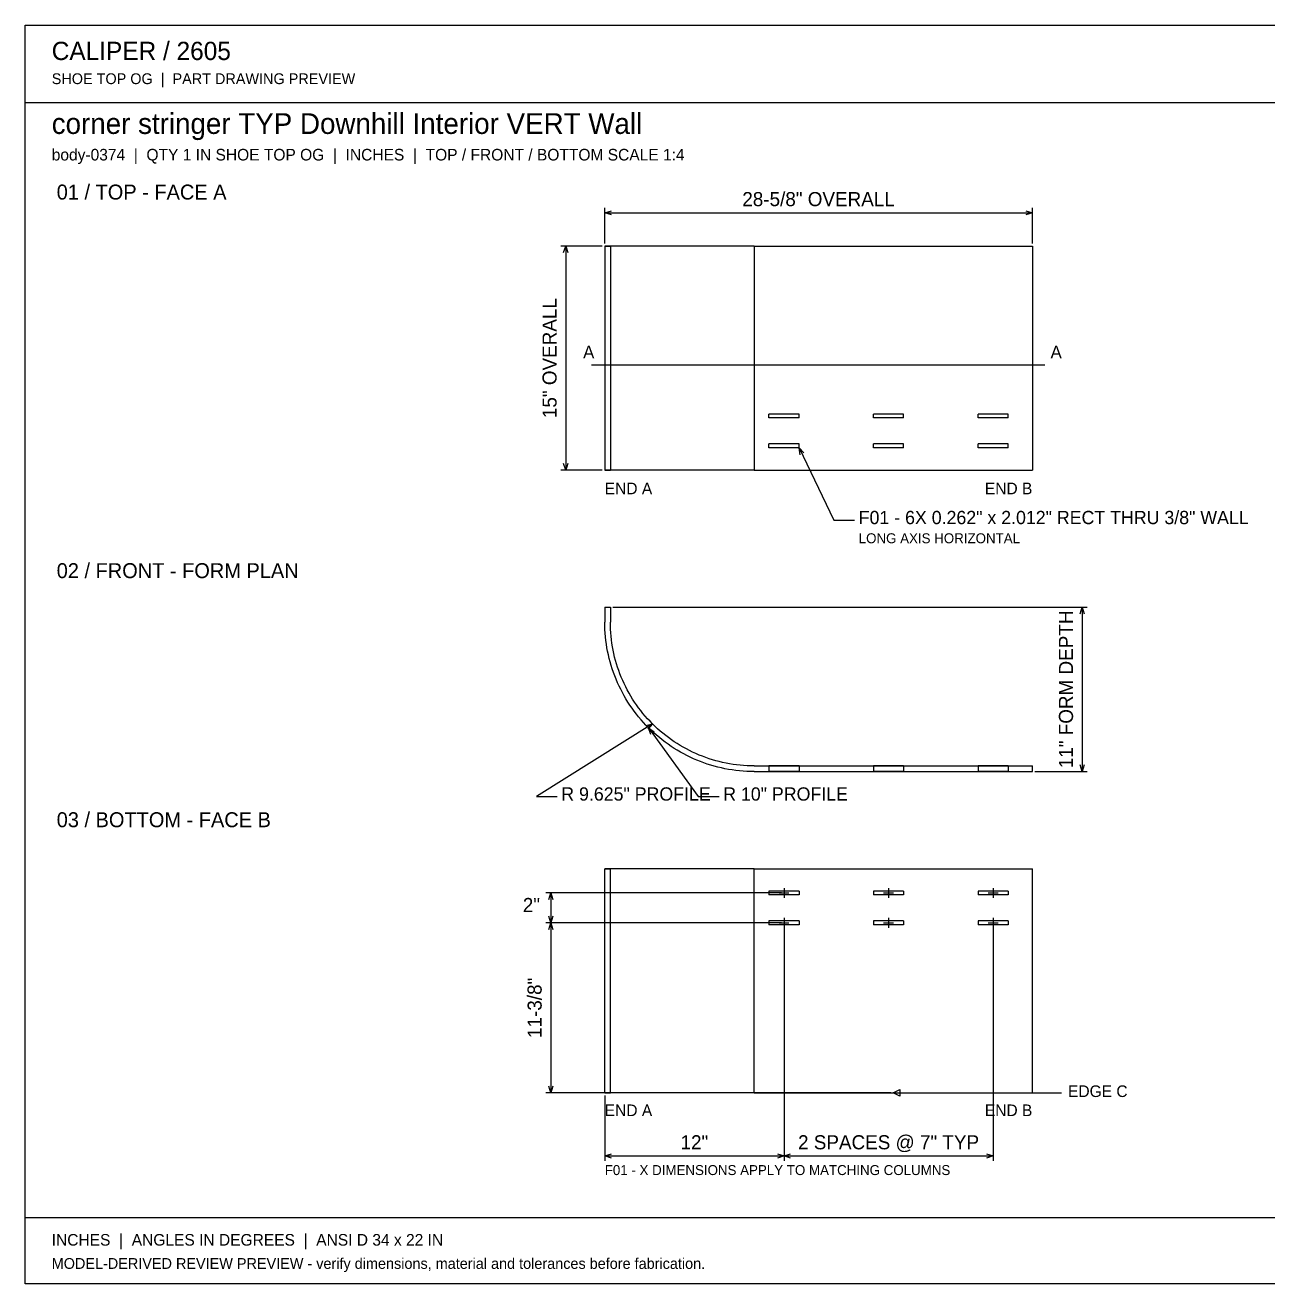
# Model space of a CAD drawing. Header units: inches. Extents: x 2 to 134, y 2 to 86.
# Drawn here: x 1.9 to 85.1, y 1.9 to 86.1 of the extents above; entities that cross this region are included whole.
import ezdxf
from ezdxf.enums import TextEntityAlignment as Align

# ---------------------------------------------------------------- set-up
doc = ezdxf.new("R2010")
doc.units = ezdxf.units.IN
doc.header["$MEASUREMENT"] = 0

msp = doc.modelspace()

# ---------------------------------------------------------------- linework, layer by layer
at = {"layer": 'ANNOTATION'}
for p, q in [((40.687, 71.5), (40.687, 73.889)), ((40.687, 73.556), (41.132, 73.694)), ((40.687, 73.556), (69.312, 73.556)), ((41.132, 73.417), (40.687, 73.556)), ((68.868, 73.694), (69.312, 73.556)), ((69.312, 73.556), (68.868, 73.417)), ((69.312, 71.5), (69.312, 73.889)), ((40.521, 71.333), (37.743, 71.333)), ((37.937, 70.889), (38.076, 71.333)), ((38.076, 71.333), (38.076, 56.333)), ((38.076, 71.333), (38.215, 70.889)), ((39.799, 63.383), (70.146, 63.383)), ((53.693, 57.827), (56.021, 53)), ((53.761, 57.367), (53.693, 57.827)), ((53.693, 57.827), (54.012, 57.487)), ((38.076, 56.333), (37.937, 56.778)), ((38.215, 56.778), (38.076, 56.333)), ((40.521, 56.333), (37.743, 56.333)), ((56.021, 53), (57.41, 53)), ((41.229, 47.167), (72.979, 47.167)), ((72.507, 46.722), (72.646, 47.167)), ((72.646, 47.167), (72.646, 36.167)), ((72.646, 47.167), (72.785, 46.722)), ((43.882, 39.361), (36.111, 34.5)), ((43.431, 39.243), (43.882, 39.361)), ((43.882, 39.361), (43.578, 39.007)), ((43.616, 39.096), (46.95, 34.5)), ((43.765, 38.654), (43.616, 39.096)), ((43.616, 39.096), (43.99, 38.817)), ((72.646, 36.167), (72.507, 36.611)), ((72.785, 36.611), (72.646, 36.167)), ((69.479, 36.167), (72.979, 36.167)), ((36.111, 34.5), (37.5, 34.5)), ((46.95, 34.5), (48.339, 34.5)), ((52.521, 28.042), (36.743, 28.042)), ((36.937, 27.597), (37.076, 28.042)), ((37.076, 28.042), (37.076, 26.042)), ((37.076, 28.042), (37.215, 27.597)), ((52.354, 28.042), (53.021, 28.042)), ((52.687, 28.375), (52.687, 27.708)), ((59.354, 28.042), (60.021, 28.042)), ((59.687, 28.375), (59.687, 27.708)), ((66.354, 28.042), (67.021, 28.042)), ((66.687, 28.375), (66.687, 27.708)), ((37.076, 26.042), (36.937, 26.486)), ((37.215, 26.486), (37.076, 26.042)), ((52.687, 26.375), (52.687, 25.708)), ((59.687, 26.375), (59.687, 25.708)), ((66.687, 26.375), (66.687, 25.708)), ((52.521, 26.042), (36.743, 26.042)), ((52.521, 26.042), (36.743, 26.042)), ((36.937, 25.597), (37.076, 26.042)), ((37.076, 26.042), (37.076, 14.667)), ((37.076, 26.042), (37.215, 25.597)), ((52.354, 26.042), (53.021, 26.042)), ((52.687, 25.875), (52.687, 10.111)), ((52.687, 25.875), (52.687, 10.111)), ((59.354, 26.042), (60.021, 26.042)), ((66.354, 26.042), (67.021, 26.042)), ((66.687, 25.875), (66.687, 10.111)), ((59.833, 14.667), (36.743, 14.667)), ((37.076, 14.667), (36.937, 15.111)), ((37.215, 15.111), (37.076, 14.667)), ((40.687, 14.5), (40.687, 10.111)), ((60, 14.667), (60.444, 14.889)), ((60, 14.667), (71.257, 14.667)), ((60.444, 14.444), (60, 14.667)), ((60.444, 14.889), (60.444, 14.444)), ((40.687, 10.444), (41.132, 10.583)), ((40.687, 10.444), (52.687, 10.444)), ((41.132, 10.306), (40.687, 10.444)), ((52.243, 10.583), (52.687, 10.444)), ((52.687, 10.444), (52.243, 10.306)), ((52.687, 10.444), (53.132, 10.583)), ((52.687, 10.444), (66.687, 10.444)), ((53.132, 10.306), (52.687, 10.444)), ((66.243, 10.583), (66.687, 10.444)), ((66.687, 10.444), (66.243, 10.306))]:
    msp.add_line(p, q, dxfattribs=at)
at = {"layer": 'OUTLINE'}
for p, q in [((1.889, 86.111), (134.111, 86.111)), ((1.889, 1.889), (1.889, 86.111)), ((1.889, 80.944), (134.111, 80.944)), ((40.691, 71.333), (40.687, 71.333)), ((40.687, 71.333), (40.687, 56.333)), ((40.687, 71.333), (41.062, 71.333)), ((40.687, 71.333), (40.687, 56.333)), ((40.7, 71.333), (40.691, 71.333)), ((40.715, 71.333), (40.7, 71.333)), ((40.736, 71.333), (40.715, 71.333)), ((40.763, 71.333), (40.736, 71.333)), ((40.796, 71.333), (40.763, 71.333)), ((40.835, 71.333), (40.796, 71.333)), ((40.88, 71.333), (40.835, 71.333)), ((40.93, 71.333), (40.88, 71.333)), ((40.987, 71.333), (40.93, 71.333)), ((41.05, 71.333), (40.987, 71.333)), ((41.118, 71.333), (41.05, 71.333)), ((41.062, 71.333), (41.062, 56.333)), ((41.065, 71.333), (41.062, 71.333)), ((41.062, 71.333), (41.062, 56.333)), ((41.074, 71.333), (41.065, 71.333)), ((41.089, 71.333), (41.074, 71.333)), ((41.109, 71.333), (41.089, 71.333)), ((41.135, 71.333), (41.109, 71.333)), ((41.192, 71.333), (41.118, 71.333)), ((41.167, 71.333), (41.135, 71.333)), ((41.204, 71.333), (41.167, 71.333)), ((41.272, 71.333), (41.192, 71.333)), ((41.247, 71.333), (41.204, 71.333)), ((41.296, 71.333), (41.247, 71.333)), ((41.358, 71.333), (41.272, 71.333)), ((41.351, 71.333), (41.296, 71.333)), ((41.411, 71.333), (41.351, 71.333)), ((41.449, 71.333), (41.358, 71.333)), ((41.477, 71.333), (41.411, 71.333)), ((41.545, 71.333), (41.449, 71.333)), ((41.548, 71.333), (41.477, 71.333)), ((41.648, 71.333), (41.545, 71.333)), ((41.625, 71.333), (41.548, 71.333)), ((41.707, 71.333), (41.625, 71.333)), ((41.755, 71.333), (41.648, 71.333)), ((41.795, 71.333), (41.707, 71.333)), ((41.868, 71.333), (41.755, 71.333)), ((41.888, 71.333), (41.795, 71.333)), ((41.987, 71.333), (41.868, 71.333)), ((41.987, 71.333), (41.888, 71.333)), ((42.09, 71.333), (41.987, 71.333)), ((42.11, 71.333), (41.987, 71.333)), ((42.199, 71.333), (42.09, 71.333)), ((42.239, 71.333), (42.11, 71.333)), ((42.313, 71.333), (42.199, 71.333)), ((42.373, 71.333), (42.239, 71.333)), ((42.432, 71.333), (42.313, 71.333)), ((42.512, 71.333), (42.373, 71.333)), ((42.556, 71.333), (42.432, 71.333)), ((42.655, 71.333), (42.512, 71.333)), ((42.685, 71.333), (42.556, 71.333)), ((42.804, 71.333), (42.655, 71.333)), ((42.818, 71.333), (42.685, 71.333)), ((42.957, 71.333), (42.804, 71.333)), ((42.957, 71.333), (42.818, 71.333)), ((43.1, 71.333), (42.957, 71.333)), ((43.115, 71.333), (42.957, 71.333)), ((43.247, 71.333), (43.1, 71.333)), ((43.278, 71.333), (43.115, 71.333)), ((43.399, 71.333), (43.247, 71.333)), ((43.445, 71.333), (43.278, 71.333)), ((43.556, 71.333), (43.399, 71.333)), ((43.616, 71.333), (43.445, 71.333)), ((43.717, 71.333), (43.556, 71.333)), ((43.792, 71.333), (43.616, 71.333)), ((43.882, 71.333), (43.717, 71.333)), ((43.972, 71.333), (43.792, 71.333)), ((44.051, 71.333), (43.882, 71.333)), ((44.156, 71.333), (43.972, 71.333)), ((44.224, 71.333), (44.051, 71.333)), ((44.344, 71.333), (44.156, 71.333)), ((44.401, 71.333), (44.224, 71.333)), ((44.535, 71.333), (44.344, 71.333)), ((44.581, 71.333), (44.401, 71.333)), ((44.731, 71.333), (44.535, 71.333)), ((44.766, 71.333), (44.581, 71.333)), ((44.929, 71.333), (44.731, 71.333)), ((44.954, 71.333), (44.766, 71.333)), ((45.132, 71.333), (44.929, 71.333)), ((45.145, 71.333), (44.954, 71.333)), ((45.338, 71.333), (45.132, 71.333)), ((45.34, 71.333), (45.145, 71.333)), ((45.546, 71.333), (45.338, 71.333)), ((45.538, 71.333), (45.34, 71.333)), ((45.739, 71.333), (45.538, 71.333)), ((45.759, 71.333), (45.546, 71.333)), ((45.943, 71.333), (45.739, 71.333)), ((45.974, 71.333), (45.759, 71.333)), ((46.15, 71.333), (45.943, 71.333)), ((46.191, 71.333), (45.974, 71.333)), ((46.36, 71.333), (46.15, 71.333)), ((46.412, 71.333), (46.191, 71.333)), ((46.572, 71.333), (46.36, 71.333)), ((46.635, 71.333), (46.412, 71.333)), ((46.787, 71.333), (46.572, 71.333)), ((46.861, 71.333), (46.635, 71.333)), ((47.004, 71.333), (46.787, 71.333)), ((47.089, 71.333), (46.861, 71.333)), ((47.224, 71.333), (47.004, 71.333)), ((47.319, 71.333), (47.089, 71.333)), ((47.445, 71.333), (47.224, 71.333)), ((47.551, 71.333), (47.319, 71.333)), ((47.668, 71.333), (47.445, 71.333)), ((47.785, 71.333), (47.551, 71.333)), ((47.894, 71.333), (47.668, 71.333)), ((48.02, 71.333), (47.785, 71.333)), ((48.12, 71.333), (47.894, 71.333)), ((48.258, 71.333), (48.02, 71.333)), ((48.349, 71.333), (48.12, 71.333)), ((48.496, 71.333), (48.258, 71.333)), ((48.579, 71.333), (48.349, 71.333)), ((48.737, 71.333), (48.496, 71.333)), ((48.81, 71.333), (48.579, 71.333)), ((48.978, 71.333), (48.737, 71.333)), ((49.042, 71.333), (48.81, 71.333)), ((49.22, 71.333), (48.978, 71.333)), ((49.275, 71.333), (49.042, 71.333)), ((49.463, 71.333), (49.22, 71.333)), ((49.509, 71.333), (49.275, 71.333)), ((49.707, 71.333), (49.463, 71.333)), ((49.744, 71.333), (49.509, 71.333)), ((49.952, 71.333), (49.707, 71.333)), ((49.979, 71.333), (49.744, 71.333)), ((50.197, 71.333), (49.952, 71.333)), ((50.215, 71.333), (49.979, 71.333)), ((50.442, 71.333), (50.197, 71.333)), ((50.451, 71.333), (50.215, 71.333)), ((50.687, 71.333), (50.442, 71.333)), ((50.687, 71.333), (50.451, 71.333)), ((50.687, 71.333), (50.687, 56.333)), ((50.687, 71.333), (50.687, 56.333)), ((50.687, 71.333), (69.312, 71.333)), ((50.687, 71.333), (69.312, 71.333)), ((69.312, 71.333), (69.312, 56.333)), ((69.312, 71.333), (69.312, 56.333)), ((53.693, 60.089), (51.681, 60.089)), ((51.681, 59.827), (51.681, 60.089)), ((51.681, 59.827), (51.681, 60.089)), ((53.693, 60.089), (51.681, 60.089)), ((53.693, 59.827), (51.681, 59.827)), ((53.693, 59.827), (51.681, 59.827)), ((53.693, 59.827), (53.693, 60.089)), ((53.693, 59.827), (53.693, 60.089)), ((58.682, 59.827), (58.682, 60.089)), ((58.682, 59.827), (58.682, 60.089)), ((60.694, 60.089), (58.682, 60.089)), ((60.694, 60.089), (58.682, 60.089)), ((60.694, 59.827), (58.682, 59.827)), ((60.694, 59.827), (58.682, 59.827)), ((60.694, 59.827), (60.694, 60.089)), ((60.694, 59.827), (60.694, 60.089)), ((67.694, 60.089), (65.681, 60.089)), ((65.681, 59.827), (65.681, 60.089)), ((65.681, 59.827), (65.681, 60.089)), ((67.694, 60.089), (65.681, 60.089)), ((67.694, 59.827), (65.681, 59.827)), ((67.694, 59.827), (65.681, 59.827)), ((67.694, 59.827), (67.694, 60.089)), ((67.694, 59.827), (67.694, 60.089)), ((53.693, 58.089), (51.681, 58.089)), ((53.693, 58.089), (51.681, 58.089)), ((51.681, 57.827), (51.681, 58.089)), ((51.681, 57.827), (51.681, 58.089)), ((53.693, 57.827), (51.681, 57.827)), ((53.693, 57.827), (51.681, 57.827)), ((53.693, 57.827), (53.693, 58.089)), ((53.693, 57.827), (53.693, 58.089)), ((60.694, 58.089), (58.682, 58.089)), ((58.682, 57.827), (58.682, 58.089)), ((58.682, 57.827), (58.682, 58.089)), ((60.694, 58.089), (58.682, 58.089)), ((60.694, 57.827), (58.682, 57.827)), ((60.694, 57.827), (58.682, 57.827)), ((60.694, 57.827), (60.694, 58.089)), ((60.694, 57.827), (60.694, 58.089)), ((67.694, 58.089), (65.681, 58.089)), ((65.681, 57.827), (65.681, 58.089)), ((67.694, 58.089), (65.681, 58.089)), ((65.681, 57.827), (65.681, 58.089)), ((67.694, 57.827), (65.681, 57.827)), ((67.694, 57.827), (65.681, 57.827)), ((67.694, 57.827), (67.694, 58.089)), ((67.694, 57.827), (67.694, 58.089)), ((40.687, 56.333), (41.062, 56.333)), ((40.691, 56.333), (40.687, 56.333)), ((40.7, 56.333), (40.691, 56.333)), ((40.715, 56.333), (40.7, 56.333)), ((40.736, 56.333), (40.715, 56.333)), ((40.763, 56.333), (40.736, 56.333)), ((40.796, 56.333), (40.763, 56.333)), ((40.835, 56.333), (40.796, 56.333)), ((40.88, 56.333), (40.835, 56.333)), ((40.93, 56.333), (40.88, 56.333)), ((40.987, 56.333), (40.93, 56.333)), ((41.05, 56.333), (40.987, 56.333)), ((41.118, 56.333), (41.05, 56.333)), ((41.065, 56.333), (41.062, 56.333)), ((41.074, 56.333), (41.065, 56.333)), ((41.089, 56.333), (41.074, 56.333)), ((41.109, 56.333), (41.089, 56.333)), ((41.135, 56.333), (41.109, 56.333)), ((41.192, 56.333), (41.118, 56.333)), ((41.167, 56.333), (41.135, 56.333)), ((41.204, 56.333), (41.167, 56.333)), ((41.272, 56.333), (41.192, 56.333)), ((41.247, 56.333), (41.204, 56.333)), ((41.296, 56.333), (41.247, 56.333)), ((41.358, 56.333), (41.272, 56.333)), ((41.351, 56.333), (41.296, 56.333)), ((41.411, 56.333), (41.351, 56.333)), ((41.449, 56.333), (41.358, 56.333)), ((41.477, 56.333), (41.411, 56.333)), ((41.545, 56.333), (41.449, 56.333)), ((41.548, 56.333), (41.477, 56.333)), ((41.648, 56.333), (41.545, 56.333)), ((41.625, 56.333), (41.548, 56.333)), ((41.707, 56.333), (41.625, 56.333)), ((41.755, 56.333), (41.648, 56.333)), ((41.795, 56.333), (41.707, 56.333)), ((41.868, 56.333), (41.755, 56.333)), ((41.888, 56.333), (41.795, 56.333)), ((41.987, 56.333), (41.868, 56.333)), ((41.987, 56.333), (41.888, 56.333)), ((42.09, 56.333), (41.987, 56.333)), ((42.11, 56.333), (41.987, 56.333)), ((42.199, 56.333), (42.09, 56.333)), ((42.239, 56.333), (42.11, 56.333)), ((42.313, 56.333), (42.199, 56.333)), ((42.373, 56.333), (42.239, 56.333)), ((42.432, 56.333), (42.313, 56.333)), ((42.512, 56.333), (42.373, 56.333)), ((42.556, 56.333), (42.432, 56.333)), ((42.655, 56.333), (42.512, 56.333)), ((42.685, 56.333), (42.556, 56.333)), ((42.804, 56.333), (42.655, 56.333)), ((42.818, 56.333), (42.685, 56.333)), ((42.957, 56.333), (42.804, 56.333)), ((42.957, 56.333), (42.818, 56.333)), ((43.1, 56.333), (42.957, 56.333)), ((43.115, 56.333), (42.957, 56.333)), ((43.247, 56.333), (43.1, 56.333)), ((43.278, 56.333), (43.115, 56.333)), ((43.399, 56.333), (43.247, 56.333)), ((43.445, 56.333), (43.278, 56.333)), ((43.556, 56.333), (43.399, 56.333)), ((43.616, 56.333), (43.445, 56.333)), ((43.717, 56.333), (43.556, 56.333)), ((43.792, 56.333), (43.616, 56.333)), ((43.882, 56.333), (43.717, 56.333)), ((43.972, 56.333), (43.792, 56.333)), ((44.051, 56.333), (43.882, 56.333)), ((44.156, 56.333), (43.972, 56.333)), ((44.224, 56.333), (44.051, 56.333)), ((44.344, 56.333), (44.156, 56.333)), ((44.401, 56.333), (44.224, 56.333)), ((44.535, 56.333), (44.344, 56.333)), ((44.581, 56.333), (44.401, 56.333)), ((44.731, 56.333), (44.535, 56.333)), ((44.766, 56.333), (44.581, 56.333)), ((44.929, 56.333), (44.731, 56.333)), ((44.954, 56.333), (44.766, 56.333)), ((45.132, 56.333), (44.929, 56.333)), ((45.145, 56.333), (44.954, 56.333)), ((45.338, 56.333), (45.132, 56.333)), ((45.34, 56.333), (45.145, 56.333)), ((45.546, 56.333), (45.338, 56.333)), ((45.538, 56.333), (45.34, 56.333)), ((45.739, 56.333), (45.538, 56.333)), ((45.759, 56.333), (45.546, 56.333)), ((45.943, 56.333), (45.739, 56.333)), ((45.974, 56.333), (45.759, 56.333)), ((46.15, 56.333), (45.943, 56.333)), ((46.191, 56.333), (45.974, 56.333)), ((46.36, 56.333), (46.15, 56.333)), ((46.412, 56.333), (46.191, 56.333)), ((46.572, 56.333), (46.36, 56.333)), ((46.635, 56.333), (46.412, 56.333)), ((46.787, 56.333), (46.572, 56.333)), ((46.861, 56.333), (46.635, 56.333)), ((47.004, 56.333), (46.787, 56.333)), ((47.089, 56.333), (46.861, 56.333)), ((47.224, 56.333), (47.004, 56.333)), ((47.319, 56.333), (47.089, 56.333)), ((47.445, 56.333), (47.224, 56.333)), ((47.551, 56.333), (47.319, 56.333)), ((47.668, 56.333), (47.445, 56.333)), ((47.785, 56.333), (47.551, 56.333)), ((47.894, 56.333), (47.668, 56.333)), ((48.02, 56.333), (47.785, 56.333)), ((48.12, 56.333), (47.894, 56.333)), ((48.258, 56.333), (48.02, 56.333)), ((48.349, 56.333), (48.12, 56.333)), ((48.496, 56.333), (48.258, 56.333)), ((48.579, 56.333), (48.349, 56.333)), ((48.737, 56.333), (48.496, 56.333)), ((48.81, 56.333), (48.579, 56.333)), ((48.978, 56.333), (48.737, 56.333)), ((49.042, 56.333), (48.81, 56.333)), ((49.22, 56.333), (48.978, 56.333)), ((49.275, 56.333), (49.042, 56.333)), ((49.463, 56.333), (49.22, 56.333)), ((49.509, 56.333), (49.275, 56.333)), ((49.707, 56.333), (49.463, 56.333)), ((49.744, 56.333), (49.509, 56.333)), ((49.952, 56.333), (49.707, 56.333)), ((49.979, 56.333), (49.744, 56.333)), ((50.197, 56.333), (49.952, 56.333)), ((50.215, 56.333), (49.979, 56.333)), ((50.442, 56.333), (50.197, 56.333)), ((50.451, 56.333), (50.215, 56.333)), ((50.687, 56.333), (50.442, 56.333)), ((50.687, 56.333), (50.451, 56.333)), ((50.687, 56.333), (69.312, 56.333)), ((50.687, 56.333), (69.312, 56.333)), ((40.687, 47.167), (41.062, 47.167)), ((40.687, 47.167), (40.687, 46.167)), ((40.687, 47.167), (41.062, 47.167)), ((40.687, 47.167), (40.687, 46.167)), ((41.062, 47.167), (41.062, 46.167)), ((41.062, 47.167), (41.062, 46.167)), ((40.691, 45.921), (40.687, 46.167)), ((40.691, 45.921), (40.687, 46.167)), ((40.7, 45.676), (40.691, 45.921)), ((40.7, 45.676), (40.691, 45.921)), ((40.715, 45.431), (40.7, 45.676)), ((40.715, 45.431), (40.7, 45.676)), ((41.065, 45.93), (41.062, 46.167)), ((41.065, 45.93), (41.062, 46.167)), ((41.074, 45.694), (41.065, 45.93)), ((41.074, 45.694), (41.065, 45.93)), ((41.089, 45.459), (41.074, 45.694)), ((41.089, 45.459), (41.074, 45.694)), ((40.736, 45.186), (40.715, 45.431)), ((40.736, 45.186), (40.715, 45.431)), ((40.763, 44.943), (40.736, 45.186)), ((40.763, 44.943), (40.736, 45.186)), ((40.796, 44.699), (40.763, 44.943)), ((40.796, 44.699), (40.763, 44.943)), ((40.835, 44.457), (40.796, 44.699)), ((40.835, 44.457), (40.796, 44.699)), ((41.109, 45.223), (41.089, 45.459)), ((41.109, 45.223), (41.089, 45.459)), ((41.135, 44.988), (41.109, 45.223)), ((41.135, 44.988), (41.109, 45.223)), ((41.167, 44.754), (41.135, 44.988)), ((41.167, 44.754), (41.135, 44.988)), ((41.204, 44.521), (41.167, 44.754)), ((41.204, 44.521), (41.167, 44.754)), ((40.88, 44.216), (40.835, 44.457)), ((40.88, 44.216), (40.835, 44.457)), ((40.93, 43.976), (40.88, 44.216)), ((40.93, 43.976), (40.88, 44.216)), ((40.987, 43.737), (40.93, 43.976)), ((40.987, 43.737), (40.93, 43.976)), ((41.247, 44.289), (41.204, 44.521)), ((41.247, 44.289), (41.204, 44.521)), ((41.296, 44.058), (41.247, 44.289)), ((41.296, 44.058), (41.247, 44.289)), ((41.351, 43.828), (41.296, 44.058)), ((41.351, 43.828), (41.296, 44.058)), ((41.411, 43.6), (41.351, 43.828)), ((41.411, 43.6), (41.351, 43.828)), ((41.05, 43.5), (40.987, 43.737)), ((41.05, 43.5), (40.987, 43.737)), ((41.118, 43.264), (41.05, 43.5)), ((41.118, 43.264), (41.05, 43.5)), ((41.192, 43.03), (41.118, 43.264)), ((41.192, 43.03), (41.118, 43.264)), ((41.272, 42.798), (41.192, 43.03)), ((41.272, 42.798), (41.192, 43.03)), ((41.477, 43.373), (41.411, 43.6)), ((41.477, 43.373), (41.411, 43.6)), ((41.548, 43.147), (41.477, 43.373)), ((41.548, 43.147), (41.477, 43.373)), ((41.625, 42.924), (41.548, 43.147)), ((41.625, 42.924), (41.548, 43.147)), ((41.358, 42.568), (41.272, 42.798)), ((41.358, 42.568), (41.272, 42.798)), ((41.449, 42.34), (41.358, 42.568)), ((41.449, 42.34), (41.358, 42.568)), ((41.545, 42.114), (41.449, 42.34)), ((41.545, 42.114), (41.449, 42.34)), ((41.648, 41.891), (41.545, 42.114)), ((41.648, 41.891), (41.545, 42.114)), ((41.707, 42.703), (41.625, 42.924)), ((41.707, 42.703), (41.625, 42.924)), ((41.795, 42.483), (41.707, 42.703)), ((41.795, 42.483), (41.707, 42.703)), ((41.888, 42.266), (41.795, 42.483)), ((41.888, 42.266), (41.795, 42.483)), ((41.987, 42.051), (41.888, 42.266)), ((41.987, 42.051), (41.888, 42.266)), ((41.755, 41.671), (41.648, 41.891)), ((41.755, 41.671), (41.648, 41.891)), ((41.868, 41.453), (41.755, 41.671)), ((41.868, 41.453), (41.755, 41.671)), ((41.987, 41.238), (41.868, 41.453)), ((41.987, 41.238), (41.868, 41.453)), ((42.09, 41.839), (41.987, 42.051)), ((42.09, 41.839), (41.987, 42.051)), ((42.199, 41.629), (42.09, 41.839)), ((42.199, 41.629), (42.09, 41.839)), ((42.313, 41.423), (42.199, 41.629)), ((42.313, 41.423), (42.199, 41.629)), ((42.432, 41.218), (42.313, 41.423)), ((42.432, 41.218), (42.313, 41.423)), ((42.11, 41.026), (41.987, 41.238)), ((42.11, 41.026), (41.987, 41.238)), ((42.239, 40.817), (42.11, 41.026)), ((42.239, 40.817), (42.11, 41.026)), ((42.373, 40.611), (42.239, 40.817)), ((42.373, 40.611), (42.239, 40.817)), ((42.512, 40.409), (42.373, 40.611)), ((42.512, 40.409), (42.373, 40.611)), ((42.556, 41.017), (42.432, 41.218)), ((42.556, 41.017), (42.432, 41.218)), ((42.685, 40.819), (42.556, 41.017)), ((42.685, 40.819), (42.556, 41.017)), ((42.818, 40.625), (42.685, 40.819)), ((42.818, 40.625), (42.685, 40.819)), ((42.957, 40.433), (42.818, 40.625)), ((42.957, 40.433), (42.818, 40.625)), ((43.1, 40.245), (42.957, 40.433)), ((43.1, 40.245), (42.957, 40.433)), ((42.655, 40.21), (42.512, 40.409)), ((42.655, 40.21), (42.512, 40.409)), ((42.804, 40.014), (42.655, 40.21)), ((42.804, 40.014), (42.655, 40.21)), ((42.957, 39.823), (42.804, 40.014)), ((42.957, 39.823), (42.804, 40.014)), ((43.115, 39.635), (42.957, 39.823)), ((43.115, 39.635), (42.957, 39.823)), ((43.247, 40.061), (43.1, 40.245)), ((43.247, 40.061), (43.1, 40.245)), ((43.278, 39.451), (43.115, 39.635)), ((43.278, 39.451), (43.115, 39.635)), ((43.399, 39.88), (43.247, 40.061)), ((43.399, 39.88), (43.247, 40.061)), ((43.556, 39.703), (43.399, 39.88)), ((43.556, 39.703), (43.399, 39.88)), ((43.717, 39.53), (43.556, 39.703)), ((43.717, 39.53), (43.556, 39.703)), ((43.445, 39.271), (43.278, 39.451)), ((43.445, 39.271), (43.278, 39.451)), ((43.616, 39.096), (43.445, 39.271)), ((43.616, 39.096), (43.445, 39.271)), ((43.792, 38.924), (43.616, 39.096)), ((43.792, 38.924), (43.616, 39.096)), ((43.882, 39.361), (43.717, 39.53)), ((43.882, 39.361), (43.717, 39.53)), ((43.972, 38.757), (43.792, 38.924)), ((43.972, 38.757), (43.792, 38.924)), ((44.051, 39.196), (43.882, 39.361)), ((44.051, 39.196), (43.882, 39.361)), ((44.156, 38.595), (43.972, 38.757)), ((44.156, 38.595), (43.972, 38.757)), ((44.224, 39.035), (44.051, 39.196)), ((44.224, 39.035), (44.051, 39.196)), ((44.401, 38.879), (44.224, 39.035)), ((44.401, 38.879), (44.224, 39.035)), ((44.581, 38.726), (44.401, 38.879)), ((44.581, 38.726), (44.401, 38.879)), ((44.344, 38.437), (44.156, 38.595)), ((44.344, 38.437), (44.156, 38.595)), ((44.535, 38.283), (44.344, 38.437)), ((44.535, 38.283), (44.344, 38.437)), ((44.731, 38.135), (44.535, 38.283)), ((44.731, 38.135), (44.535, 38.283)), ((44.766, 38.579), (44.581, 38.726)), ((44.766, 38.579), (44.581, 38.726)), ((44.929, 37.991), (44.731, 38.135)), ((44.929, 37.991), (44.731, 38.135)), ((44.954, 38.436), (44.766, 38.579)), ((44.954, 38.436), (44.766, 38.579)), ((45.132, 37.852), (44.929, 37.991)), ((45.132, 37.852), (44.929, 37.991)), ((45.145, 38.297), (44.954, 38.436)), ((45.145, 38.297), (44.954, 38.436)), ((45.34, 38.164), (45.145, 38.297)), ((45.34, 38.164), (45.145, 38.297)), ((45.538, 38.035), (45.34, 38.164)), ((45.538, 38.035), (45.34, 38.164)), ((45.739, 37.911), (45.538, 38.035)), ((45.739, 37.911), (45.538, 38.035)), ((45.943, 37.792), (45.739, 37.911)), ((45.943, 37.792), (45.739, 37.911)), ((45.338, 37.718), (45.132, 37.852)), ((45.338, 37.718), (45.132, 37.852)), ((45.546, 37.589), (45.338, 37.718)), ((45.546, 37.589), (45.338, 37.718)), ((45.759, 37.466), (45.546, 37.589)), ((45.759, 37.466), (45.546, 37.589)), ((45.974, 37.347), (45.759, 37.466)), ((45.974, 37.347), (45.759, 37.466)), ((46.15, 37.678), (45.943, 37.792)), ((46.15, 37.678), (45.943, 37.792)), ((46.191, 37.234), (45.974, 37.347)), ((46.191, 37.234), (45.974, 37.347)), ((46.36, 37.569), (46.15, 37.678)), ((46.36, 37.569), (46.15, 37.678)), ((46.412, 37.127), (46.191, 37.234)), ((46.412, 37.127), (46.191, 37.234)), ((46.572, 37.466), (46.36, 37.569)), ((46.572, 37.466), (46.36, 37.569)), ((46.635, 37.025), (46.412, 37.127)), ((46.635, 37.025), (46.412, 37.127)), ((46.787, 37.367), (46.572, 37.466)), ((46.787, 37.367), (46.572, 37.466)), ((47.004, 37.274), (46.787, 37.367)), ((47.004, 37.274), (46.787, 37.367)), ((47.224, 37.187), (47.004, 37.274)), ((47.224, 37.187), (47.004, 37.274)), ((47.445, 37.104), (47.224, 37.187)), ((47.445, 37.104), (47.224, 37.187)), ((47.668, 37.027), (47.445, 37.104)), ((47.668, 37.027), (47.445, 37.104)), ((46.861, 36.928), (46.635, 37.025)), ((46.861, 36.928), (46.635, 37.025)), ((47.089, 36.837), (46.861, 36.928)), ((47.089, 36.837), (46.861, 36.928)), ((47.319, 36.751), (47.089, 36.837)), ((47.319, 36.751), (47.089, 36.837)), ((47.551, 36.671), (47.319, 36.751)), ((47.551, 36.671), (47.319, 36.751)), ((47.785, 36.597), (47.551, 36.671)), ((47.785, 36.597), (47.551, 36.671)), ((47.894, 36.956), (47.668, 37.027)), ((47.894, 36.956), (47.668, 37.027)), ((48.02, 36.529), (47.785, 36.597)), ((48.02, 36.529), (47.785, 36.597)), ((48.12, 36.89), (47.894, 36.956)), ((48.12, 36.89), (47.894, 36.956)), ((48.258, 36.466), (48.02, 36.529)), ((48.258, 36.466), (48.02, 36.529)), ((48.349, 36.83), (48.12, 36.89)), ((48.349, 36.83), (48.12, 36.89)), ((48.496, 36.41), (48.258, 36.466)), ((48.496, 36.41), (48.258, 36.466)), ((48.579, 36.776), (48.349, 36.83)), ((48.579, 36.776), (48.349, 36.83)), ((48.737, 36.359), (48.496, 36.41)), ((48.737, 36.359), (48.496, 36.41)), ((48.81, 36.727), (48.579, 36.776)), ((48.81, 36.727), (48.579, 36.776)), ((48.978, 36.314), (48.737, 36.359)), ((48.978, 36.314), (48.737, 36.359)), ((49.042, 36.683), (48.81, 36.727)), ((49.042, 36.683), (48.81, 36.727)), ((49.22, 36.275), (48.978, 36.314)), ((49.22, 36.275), (48.978, 36.314)), ((49.275, 36.646), (49.042, 36.683)), ((49.275, 36.646), (49.042, 36.683)), ((49.463, 36.242), (49.22, 36.275)), ((49.463, 36.242), (49.22, 36.275)), ((49.509, 36.614), (49.275, 36.646)), ((49.509, 36.614), (49.275, 36.646)), ((49.707, 36.215), (49.463, 36.242)), ((49.707, 36.215), (49.463, 36.242)), ((49.744, 36.588), (49.509, 36.614)), ((49.744, 36.588), (49.509, 36.614)), ((49.979, 36.568), (49.744, 36.588)), ((49.979, 36.568), (49.744, 36.588)), ((50.215, 36.553), (49.979, 36.568)), ((50.215, 36.553), (49.979, 36.568)), ((50.451, 36.545), (50.215, 36.553)), ((50.451, 36.545), (50.215, 36.553)), ((50.687, 36.542), (50.451, 36.545)), ((50.687, 36.542), (50.451, 36.545)), ((50.687, 36.542), (69.312, 36.542)), ((50.687, 36.542), (69.312, 36.542)), ((53.693, 36.542), (51.681, 36.542)), ((53.693, 36.542), (51.681, 36.542)), ((53.693, 36.542), (51.681, 36.542)), ((51.681, 36.542), (51.681, 36.167)), ((51.681, 36.542), (51.681, 36.167)), ((51.681, 36.542), (51.681, 36.167)), ((51.681, 36.542), (51.681, 36.167)), ((53.693, 36.542), (51.681, 36.542)), ((53.693, 36.542), (53.693, 36.167)), ((53.693, 36.542), (53.693, 36.167)), ((53.693, 36.542), (53.693, 36.167)), ((53.693, 36.542), (53.693, 36.167)), ((58.682, 36.542), (58.682, 36.167)), ((60.694, 36.542), (58.682, 36.542)), ((60.694, 36.542), (58.682, 36.542)), ((60.694, 36.542), (58.682, 36.542)), ((58.682, 36.542), (58.682, 36.167)), ((60.694, 36.542), (58.682, 36.542)), ((58.682, 36.542), (58.682, 36.167)), ((58.682, 36.542), (58.682, 36.167)), ((60.694, 36.542), (60.694, 36.167)), ((60.694, 36.542), (60.694, 36.167)), ((60.694, 36.542), (60.694, 36.167)), ((60.694, 36.542), (60.694, 36.167)), ((67.694, 36.542), (65.681, 36.542)), ((67.694, 36.542), (65.681, 36.542)), ((65.681, 36.542), (65.681, 36.167)), ((65.681, 36.542), (65.681, 36.167)), ((67.694, 36.542), (65.681, 36.542)), ((65.681, 36.542), (65.681, 36.167)), ((67.694, 36.542), (65.681, 36.542)), ((65.681, 36.542), (65.681, 36.167)), ((67.694, 36.542), (67.694, 36.167)), ((67.694, 36.542), (67.694, 36.167)), ((67.694, 36.542), (67.694, 36.167)), ((67.694, 36.542), (67.694, 36.167)), ((69.312, 36.167), (69.312, 36.542)), ((69.312, 36.167), (69.312, 36.542)), ((49.952, 36.194), (49.707, 36.215)), ((49.952, 36.194), (49.707, 36.215)), ((50.197, 36.179), (49.952, 36.194)), ((50.197, 36.179), (49.952, 36.194)), ((50.442, 36.17), (50.197, 36.179)), ((50.442, 36.17), (50.197, 36.179)), ((50.687, 36.167), (50.442, 36.17)), ((50.687, 36.167), (50.442, 36.17)), ((50.687, 36.167), (69.312, 36.167)), ((50.687, 36.167), (69.312, 36.167)), ((53.693, 36.167), (51.681, 36.167)), ((53.693, 36.167), (51.681, 36.167)), ((53.693, 36.167), (51.681, 36.167)), ((53.693, 36.167), (51.681, 36.167)), ((60.694, 36.167), (58.682, 36.167)), ((60.694, 36.167), (58.682, 36.167)), ((60.694, 36.167), (58.682, 36.167)), ((60.694, 36.167), (58.682, 36.167)), ((67.694, 36.167), (65.681, 36.167)), ((67.694, 36.167), (65.681, 36.167)), ((67.694, 36.167), (65.681, 36.167)), ((67.694, 36.167), (65.681, 36.167)), ((40.687, 14.667), (40.687, 29.667)), ((40.687, 29.667), (41.062, 29.667)), ((40.691, 29.667), (40.687, 29.667)), ((40.687, 14.667), (40.687, 29.667)), ((40.7, 29.667), (40.691, 29.667)), ((40.715, 29.667), (40.7, 29.667)), ((40.736, 29.667), (40.715, 29.667)), ((40.763, 29.667), (40.736, 29.667)), ((40.796, 29.667), (40.763, 29.667)), ((40.835, 29.667), (40.796, 29.667)), ((40.88, 29.667), (40.835, 29.667)), ((40.93, 29.667), (40.88, 29.667)), ((40.987, 29.667), (40.93, 29.667)), ((41.05, 29.667), (40.987, 29.667)), ((41.118, 29.667), (41.05, 29.667)), ((41.062, 14.667), (41.062, 29.667)), ((41.062, 14.667), (41.062, 29.667)), ((41.065, 29.667), (41.062, 29.667)), ((41.074, 29.667), (41.065, 29.667)), ((41.089, 29.667), (41.074, 29.667)), ((41.109, 29.667), (41.089, 29.667)), ((41.135, 29.667), (41.109, 29.667)), ((41.192, 29.667), (41.118, 29.667)), ((41.167, 29.667), (41.135, 29.667)), ((41.204, 29.667), (41.167, 29.667)), ((41.272, 29.667), (41.192, 29.667)), ((41.247, 29.667), (41.204, 29.667)), ((41.296, 29.667), (41.247, 29.667)), ((41.358, 29.667), (41.272, 29.667)), ((41.351, 29.667), (41.296, 29.667)), ((41.411, 29.667), (41.351, 29.667)), ((41.449, 29.667), (41.358, 29.667)), ((41.477, 29.667), (41.411, 29.667)), ((41.545, 29.667), (41.449, 29.667)), ((41.548, 29.667), (41.477, 29.667)), ((41.648, 29.667), (41.545, 29.667)), ((41.625, 29.667), (41.548, 29.667)), ((41.707, 29.667), (41.625, 29.667)), ((41.755, 29.667), (41.648, 29.667)), ((41.795, 29.667), (41.707, 29.667)), ((41.868, 29.667), (41.755, 29.667)), ((41.888, 29.667), (41.795, 29.667)), ((41.987, 29.667), (41.868, 29.667)), ((41.987, 29.667), (41.888, 29.667)), ((42.09, 29.667), (41.987, 29.667)), ((42.11, 29.667), (41.987, 29.667)), ((42.199, 29.667), (42.09, 29.667)), ((42.239, 29.667), (42.11, 29.667)), ((42.313, 29.667), (42.199, 29.667)), ((42.373, 29.667), (42.239, 29.667)), ((42.432, 29.667), (42.313, 29.667)), ((42.512, 29.667), (42.373, 29.667)), ((42.556, 29.667), (42.432, 29.667)), ((42.655, 29.667), (42.512, 29.667)), ((42.685, 29.667), (42.556, 29.667)), ((42.804, 29.667), (42.655, 29.667)), ((42.818, 29.667), (42.685, 29.667)), ((42.957, 29.667), (42.804, 29.667)), ((42.957, 29.667), (42.818, 29.667)), ((43.1, 29.667), (42.957, 29.667)), ((43.115, 29.667), (42.957, 29.667)), ((43.247, 29.667), (43.1, 29.667)), ((43.278, 29.667), (43.115, 29.667)), ((43.399, 29.667), (43.247, 29.667)), ((43.445, 29.667), (43.278, 29.667)), ((43.556, 29.667), (43.399, 29.667)), ((43.616, 29.667), (43.445, 29.667)), ((43.717, 29.667), (43.556, 29.667)), ((43.792, 29.667), (43.616, 29.667)), ((43.882, 29.667), (43.717, 29.667)), ((43.972, 29.667), (43.792, 29.667)), ((44.051, 29.667), (43.882, 29.667)), ((44.156, 29.667), (43.972, 29.667)), ((44.224, 29.667), (44.051, 29.667)), ((44.344, 29.667), (44.156, 29.667)), ((44.401, 29.667), (44.224, 29.667)), ((44.535, 29.667), (44.344, 29.667)), ((44.581, 29.667), (44.401, 29.667)), ((44.731, 29.667), (44.535, 29.667)), ((44.766, 29.667), (44.581, 29.667)), ((44.929, 29.667), (44.731, 29.667)), ((44.954, 29.667), (44.766, 29.667)), ((45.132, 29.667), (44.929, 29.667)), ((45.145, 29.667), (44.954, 29.667)), ((45.338, 29.667), (45.132, 29.667)), ((45.34, 29.667), (45.145, 29.667)), ((45.546, 29.667), (45.338, 29.667)), ((45.538, 29.667), (45.34, 29.667)), ((45.739, 29.667), (45.538, 29.667)), ((45.759, 29.667), (45.546, 29.667)), ((45.943, 29.667), (45.739, 29.667)), ((45.974, 29.667), (45.759, 29.667)), ((46.15, 29.667), (45.943, 29.667)), ((46.191, 29.667), (45.974, 29.667)), ((46.36, 29.667), (46.15, 29.667)), ((46.412, 29.667), (46.191, 29.667)), ((46.572, 29.667), (46.36, 29.667)), ((46.635, 29.667), (46.412, 29.667)), ((46.787, 29.667), (46.572, 29.667)), ((46.861, 29.667), (46.635, 29.667)), ((47.004, 29.667), (46.787, 29.667)), ((47.089, 29.667), (46.861, 29.667)), ((47.224, 29.667), (47.004, 29.667)), ((47.319, 29.667), (47.089, 29.667)), ((47.445, 29.667), (47.224, 29.667)), ((47.551, 29.667), (47.319, 29.667)), ((47.668, 29.667), (47.445, 29.667)), ((47.785, 29.667), (47.551, 29.667)), ((47.894, 29.667), (47.668, 29.667)), ((48.02, 29.667), (47.785, 29.667)), ((48.12, 29.667), (47.894, 29.667)), ((48.258, 29.667), (48.02, 29.667)), ((48.349, 29.667), (48.12, 29.667)), ((48.496, 29.667), (48.258, 29.667)), ((48.579, 29.667), (48.349, 29.667)), ((48.737, 29.667), (48.496, 29.667)), ((48.81, 29.667), (48.579, 29.667)), ((48.978, 29.667), (48.737, 29.667)), ((49.042, 29.667), (48.81, 29.667)), ((49.22, 29.667), (48.978, 29.667)), ((49.275, 29.667), (49.042, 29.667)), ((49.463, 29.667), (49.22, 29.667)), ((49.509, 29.667), (49.275, 29.667)), ((49.707, 29.667), (49.463, 29.667)), ((49.744, 29.667), (49.509, 29.667)), ((49.952, 29.667), (49.707, 29.667)), ((49.979, 29.667), (49.744, 29.667)), ((50.197, 29.667), (49.952, 29.667)), ((50.215, 29.667), (49.979, 29.667)), ((50.442, 29.667), (50.197, 29.667)), ((50.451, 29.667), (50.215, 29.667)), ((50.687, 29.667), (50.442, 29.667)), ((50.687, 29.667), (50.451, 29.667)), ((50.687, 29.667), (69.312, 29.667)), ((50.687, 14.667), (50.687, 29.667)), ((50.687, 29.667), (69.312, 29.667)), ((50.687, 14.667), (50.687, 29.667)), ((69.312, 14.667), (69.312, 29.667)), ((69.312, 14.667), (69.312, 29.667)), ((53.693, 28.173), (51.681, 28.173)), ((53.693, 28.173), (51.681, 28.173)), ((51.681, 28.173), (51.681, 27.911)), ((51.681, 28.173), (51.681, 27.911)), ((53.693, 27.911), (51.681, 27.911)), ((53.693, 27.911), (51.681, 27.911)), ((53.693, 28.173), (53.693, 27.911)), ((53.693, 28.173), (53.693, 27.911)), ((60.694, 28.173), (58.682, 28.173)), ((60.694, 28.173), (58.682, 28.173)), ((58.682, 28.173), (58.682, 27.911)), ((58.682, 28.173), (58.682, 27.911)), ((60.694, 27.911), (58.682, 27.911)), ((60.694, 27.911), (58.682, 27.911)), ((60.694, 28.173), (60.694, 27.911)), ((60.694, 28.173), (60.694, 27.911)), ((67.694, 28.173), (65.681, 28.173)), ((67.694, 28.173), (65.681, 28.173)), ((65.681, 28.173), (65.681, 27.911)), ((65.681, 28.173), (65.681, 27.911)), ((67.694, 27.911), (65.681, 27.911)), ((67.694, 27.911), (65.681, 27.911)), ((67.694, 28.173), (67.694, 27.911)), ((67.694, 28.173), (67.694, 27.911)), ((51.681, 26.173), (51.681, 25.911)), ((53.693, 26.173), (51.681, 26.173)), ((53.693, 26.173), (51.681, 26.173)), ((51.681, 26.173), (51.681, 25.911)), ((53.693, 26.173), (53.693, 25.911)), ((53.693, 26.173), (53.693, 25.911)), ((58.682, 26.173), (58.682, 25.911)), ((58.682, 26.173), (58.682, 25.911)), ((60.694, 26.173), (58.682, 26.173)), ((60.694, 26.173), (58.682, 26.173)), ((60.694, 26.173), (60.694, 25.911)), ((60.694, 26.173), (60.694, 25.911)), ((67.694, 26.173), (65.681, 26.173)), ((65.681, 26.173), (65.681, 25.911)), ((67.694, 26.173), (65.681, 26.173)), ((65.681, 26.173), (65.681, 25.911)), ((67.694, 26.173), (67.694, 25.911)), ((67.694, 26.173), (67.694, 25.911)), ((53.693, 25.911), (51.681, 25.911)), ((53.693, 25.911), (51.681, 25.911)), ((60.694, 25.911), (58.682, 25.911)), ((60.694, 25.911), (58.682, 25.911)), ((67.694, 25.911), (65.681, 25.911)), ((67.694, 25.911), (65.681, 25.911)), ((40.691, 14.667), (40.687, 14.667)), ((40.687, 14.667), (41.062, 14.667)), ((40.7, 14.667), (40.691, 14.667)), ((40.715, 14.667), (40.7, 14.667)), ((40.736, 14.667), (40.715, 14.667)), ((40.763, 14.667), (40.736, 14.667)), ((40.796, 14.667), (40.763, 14.667)), ((40.835, 14.667), (40.796, 14.667)), ((40.88, 14.667), (40.835, 14.667)), ((40.93, 14.667), (40.88, 14.667)), ((40.987, 14.667), (40.93, 14.667)), ((41.05, 14.667), (40.987, 14.667)), ((41.118, 14.667), (41.05, 14.667)), ((41.065, 14.667), (41.062, 14.667)), ((41.074, 14.667), (41.065, 14.667)), ((41.089, 14.667), (41.074, 14.667)), ((41.109, 14.667), (41.089, 14.667)), ((41.135, 14.667), (41.109, 14.667)), ((41.192, 14.667), (41.118, 14.667)), ((41.167, 14.667), (41.135, 14.667)), ((41.204, 14.667), (41.167, 14.667)), ((41.272, 14.667), (41.192, 14.667)), ((41.247, 14.667), (41.204, 14.667)), ((41.296, 14.667), (41.247, 14.667)), ((41.358, 14.667), (41.272, 14.667)), ((41.351, 14.667), (41.296, 14.667)), ((41.411, 14.667), (41.351, 14.667)), ((41.449, 14.667), (41.358, 14.667)), ((41.477, 14.667), (41.411, 14.667)), ((41.545, 14.667), (41.449, 14.667)), ((41.548, 14.667), (41.477, 14.667)), ((41.648, 14.667), (41.545, 14.667)), ((41.625, 14.667), (41.548, 14.667)), ((41.707, 14.667), (41.625, 14.667)), ((41.755, 14.667), (41.648, 14.667)), ((41.795, 14.667), (41.707, 14.667)), ((41.868, 14.667), (41.755, 14.667)), ((41.888, 14.667), (41.795, 14.667)), ((41.987, 14.667), (41.868, 14.667)), ((41.987, 14.667), (41.888, 14.667)), ((42.09, 14.667), (41.987, 14.667)), ((42.11, 14.667), (41.987, 14.667)), ((42.199, 14.667), (42.09, 14.667)), ((42.239, 14.667), (42.11, 14.667)), ((42.313, 14.667), (42.199, 14.667)), ((42.373, 14.667), (42.239, 14.667)), ((42.432, 14.667), (42.313, 14.667)), ((42.512, 14.667), (42.373, 14.667)), ((42.556, 14.667), (42.432, 14.667)), ((42.655, 14.667), (42.512, 14.667)), ((42.685, 14.667), (42.556, 14.667)), ((42.804, 14.667), (42.655, 14.667)), ((42.818, 14.667), (42.685, 14.667)), ((42.957, 14.667), (42.804, 14.667)), ((42.957, 14.667), (42.818, 14.667)), ((43.1, 14.667), (42.957, 14.667)), ((43.115, 14.667), (42.957, 14.667)), ((43.247, 14.667), (43.1, 14.667)), ((43.278, 14.667), (43.115, 14.667)), ((43.399, 14.667), (43.247, 14.667)), ((43.445, 14.667), (43.278, 14.667)), ((43.556, 14.667), (43.399, 14.667)), ((43.616, 14.667), (43.445, 14.667)), ((43.717, 14.667), (43.556, 14.667)), ((43.792, 14.667), (43.616, 14.667)), ((43.882, 14.667), (43.717, 14.667)), ((43.972, 14.667), (43.792, 14.667)), ((44.051, 14.667), (43.882, 14.667)), ((44.156, 14.667), (43.972, 14.667)), ((44.224, 14.667), (44.051, 14.667)), ((44.344, 14.667), (44.156, 14.667)), ((44.401, 14.667), (44.224, 14.667)), ((44.535, 14.667), (44.344, 14.667)), ((44.581, 14.667), (44.401, 14.667)), ((44.731, 14.667), (44.535, 14.667)), ((44.766, 14.667), (44.581, 14.667)), ((44.929, 14.667), (44.731, 14.667)), ((44.954, 14.667), (44.766, 14.667)), ((45.132, 14.667), (44.929, 14.667)), ((45.145, 14.667), (44.954, 14.667)), ((45.338, 14.667), (45.132, 14.667)), ((45.34, 14.667), (45.145, 14.667)), ((45.546, 14.667), (45.338, 14.667)), ((45.538, 14.667), (45.34, 14.667)), ((45.739, 14.667), (45.538, 14.667)), ((45.759, 14.667), (45.546, 14.667)), ((45.943, 14.667), (45.739, 14.667)), ((45.974, 14.667), (45.759, 14.667)), ((46.15, 14.667), (45.943, 14.667)), ((46.191, 14.667), (45.974, 14.667)), ((46.36, 14.667), (46.15, 14.667)), ((46.412, 14.667), (46.191, 14.667)), ((46.572, 14.667), (46.36, 14.667)), ((46.635, 14.667), (46.412, 14.667)), ((46.787, 14.667), (46.572, 14.667)), ((46.861, 14.667), (46.635, 14.667)), ((47.004, 14.667), (46.787, 14.667)), ((47.089, 14.667), (46.861, 14.667)), ((47.224, 14.667), (47.004, 14.667)), ((47.319, 14.667), (47.089, 14.667)), ((47.445, 14.667), (47.224, 14.667)), ((47.551, 14.667), (47.319, 14.667)), ((47.668, 14.667), (47.445, 14.667)), ((47.785, 14.667), (47.551, 14.667)), ((47.894, 14.667), (47.668, 14.667)), ((48.02, 14.667), (47.785, 14.667)), ((48.12, 14.667), (47.894, 14.667)), ((48.258, 14.667), (48.02, 14.667)), ((48.349, 14.667), (48.12, 14.667)), ((48.496, 14.667), (48.258, 14.667)), ((48.579, 14.667), (48.349, 14.667)), ((48.737, 14.667), (48.496, 14.667)), ((48.81, 14.667), (48.579, 14.667)), ((48.978, 14.667), (48.737, 14.667)), ((49.042, 14.667), (48.81, 14.667)), ((49.22, 14.667), (48.978, 14.667)), ((49.275, 14.667), (49.042, 14.667)), ((49.463, 14.667), (49.22, 14.667)), ((49.509, 14.667), (49.275, 14.667)), ((49.707, 14.667), (49.463, 14.667)), ((49.744, 14.667), (49.509, 14.667)), ((49.952, 14.667), (49.707, 14.667)), ((49.979, 14.667), (49.744, 14.667)), ((50.197, 14.667), (49.952, 14.667)), ((50.215, 14.667), (49.979, 14.667)), ((50.442, 14.667), (50.197, 14.667)), ((50.451, 14.667), (50.215, 14.667)), ((50.687, 14.667), (50.442, 14.667)), ((50.687, 14.667), (50.451, 14.667)), ((50.687, 14.667), (69.312, 14.667)), ((50.687, 14.667), (69.312, 14.667)), ((1.889, 6.333), (134.111, 6.333)), ((134.111, 1.889), (1.889, 1.889))]:
    msp.add_line(p, q, dxfattribs=at)

# ---------------------------------------------------------------- texts
at = {"layer": 'ANNOTATION'}
for s, height, p in [('CALIPER / 2605', 1.22222, (3.667, 83.778)), ('SHOE TOP OG  |  PART DRAWING PREVIEW', 0.72222, (3.667, 82.167)), ('corner stringer TYP Downhill Interior VERT Wall', 1.38889, (3.667, 78.833)), ('body-0374  |  QTY 1 IN SHOE TOP OG  |  INCHES  |  TOP / FRONT / BOTTOM SCALE 1:4', 0.77778, (3.667, 77.056)), ('01 / TOP - FACE A', 1, (4, 74.444)), ('A', 0.833, (39.243, 63.828)), ('A', 0.833, (70.535, 63.828)), ('END A', 0.7778, (40.687, 54.722)), ('F01 - 6X 0.262" x 2.012" RECT THRU 3/8" WALL', 0.88889, (57.688, 52.722)), ('LONG AXIS HORIZONTAL', 0.66667, (57.688, 51.444)), ('02 / FRONT - FORM PLAN', 1, (4, 49.111)), ('R 9.625" PROFILE', 0.88889, (37.778, 34.222)), ('R 10" PROFILE', 0.88889, (48.616, 34.222)), ('03 / BOTTOM - FACE B', 1, (4, 32.444)), ('EDGE C', 0.7778, (71.701, 14.389)), ('END A', 0.7778, (40.687, 13.111)), ('F01 - X DIMENSIONS APPLY TO MATCHING COLUMNS', 0.66667, (40.687, 9.167)), ('INCHES  |  ANGLES IN DEGREES  |  ANSI D 34 x 22 IN', 0.77778, (3.667, 4.444)), ('MODEL-DERIVED REVIEW PREVIEW - verify dimensions, material and tolerances before fabrication.', 0.72222, (3.667, 2.889))]:
    msp.add_text(s, height=height, dxfattribs=at).set_placement(p)
for s, height, p in [('28-5/8" OVERALL', 0.94444, (55, 74)), ('12"', 0.9444, (46.687, 10.889)), ('2 SPACES @ 7" TYP', 0.94444, (59.687, 10.889))]:
    msp.add_text(s, height=height, dxfattribs=at).set_placement(p, align=Align.CENTER)
for s, height, p in [('15" OVERALL', 0.94444, (37.465, 63.833)), ('11" FORM DEPTH', 0.94444, (72.035, 41.667)), ('11-3/8"', 0.9444, (36.465, 20.354))]:
    msp.add_text(s, height=height, rotation=90, dxfattribs=at).set_placement(p, align=Align.CENTER)
for s, height, p in [('END B', 0.7778, (69.312, 54.722)), ('2"', 0.9444, (36.354, 26.764)), ('END B', 0.7778, (69.312, 13.111))]:
    msp.add_text(s, height=height, dxfattribs=at).set_placement(p, align=Align.RIGHT)

doc.saveas('drawing.dxf')
